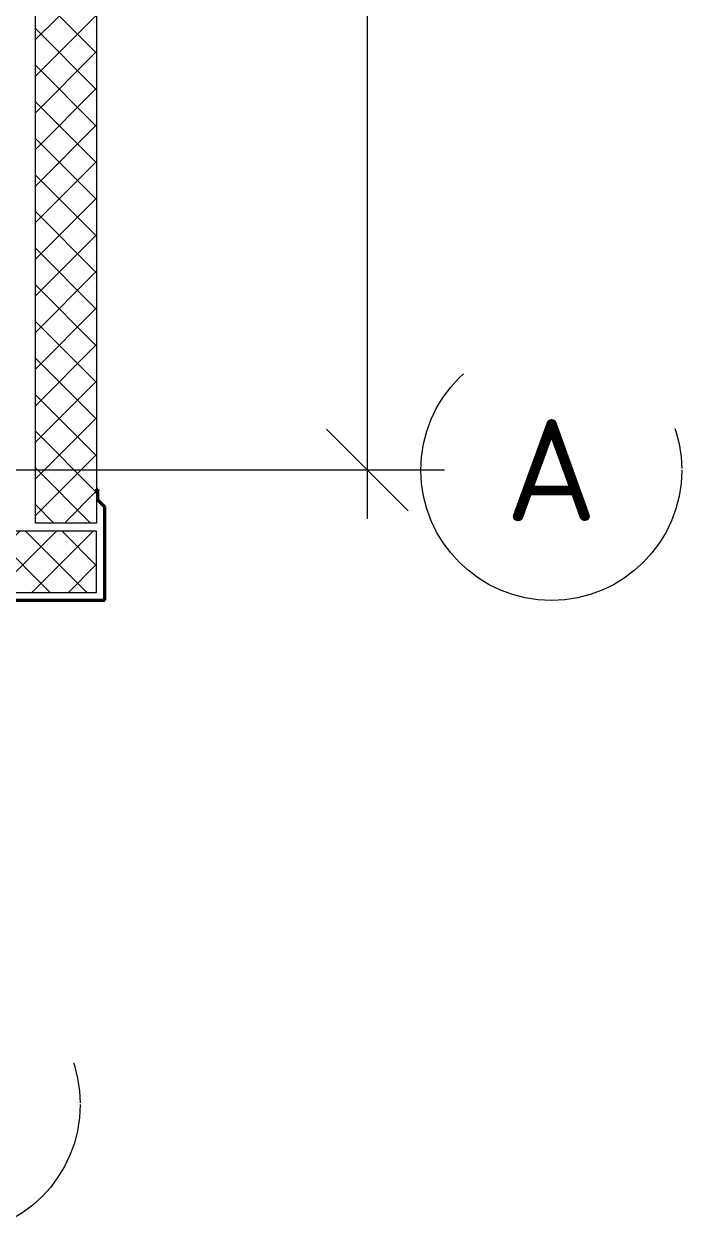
# Model space of a CAD drawing. Header units: metres. Extents: x -2111 to 158, y 19 to 1277.
# Drawn here: x 70.858 to 72.47, y 19.461 to 22.43 of the extents above; entities that cross this region are included whole.
import ezdxf
from ezdxf.enums import TextEntityAlignment as Align

# ---------------------------------------------------------------- set-up
doc = ezdxf.new("R2010")
doc.units = ezdxf.units.M
doc.header["$PDMODE"] = 35
doc.header["$PDSIZE"] = 0.03
doc.linetypes.add('Xref_level ST-8$0$DASHDOT', pattern=[25.4, 12.7, -6.35, 0, -6.35])
doc.layers.get('Defpoints').update_dxf_attribs({"color": 4})
for name, color, linetype, lineweight in [('S-WALL-PATT', 7, 'Continuous', 0), ('Выноски', 7, 'Continuous', 15), ('Обобщенные модели', 7, 'Continuous', 18), ('Оси', 250, 'Xref_level ST-8$0$DASHDOT', 5), ('Привязки', 7, 'Continuous', 9)]:
    doc.layers.add(name, color=color, linetype=linetype, lineweight=lineweight)
doc.styles.add('Норм 2.5', font='isocpeur.ttf', dxfattribs={"height": 2.5})
doc.dimstyles.new('Норм Оси', dxfattribs={"dimtxt": 2.5, "dimasz": 2, "dimexe": 1, "dimexo": 0.6267, "dimgap": 0.81, "dimtad": 1, "dimdec": 0, "dimlfac": 1000, "dimrnd": 10, "dimzin": 0, "dimtxsty": 'Норм 2.5', "dimblk": 'OBLIQUE', "dimcen": 0.9, "dimdle": 1.2, "dimclrd": 256, "dimclrt": 256, "dimadec": 3, "dimazin": 0, "dimtfac": 1, "dimtdec": 0, "dimtofl": 0, "dimtmove": 0, "dimatfit": 3, "dimfxl": 1, "dimtfill": 1, "dimtolj": 1, "dimtzin": 0, "dimlwd": -1, "dimlwe": -1, "dimarcsym": 0})
pattern_1 = [(45, (0, 0), (-44.90128060534577, 44.90128060534577), []), (135, (0, 0), (-44.90128060534577, -44.90128060534576), [])]

# ---------------------------------------------------------------- blocks, each defined once
blk = doc.blocks.new('*U33')
at = {"layer": 'S-WALL-PATT', "lineweight": 0, "true_color": 0x636466}
h = blk.add_hatch(dxfattribs=at)
h.set_pattern_fill('ANSI37', color=251, scale=20)
h.set_pattern_definition(pattern_1)
h.paths.add_polyline_path([(-150, 0), (1.4210854715202e-14, 0), (-1.4210854715202e-14, 1154.999999999999), (-150, 1154.999999999999)])
at = {"color": 0}
blk.add_lwpolyline([(-150, 0), (0, 0), (0, 1154.999999999999), (-150, 1154.999999999999)], close=True, dxfattribs=at)
blk = doc.blocks.new('*U32')
at = {"layer": 'S-WALL-PATT', "lineweight": 0, "true_color": 0x636466}
h = blk.add_hatch(dxfattribs=at)
h.set_pattern_fill('ANSI37', color=251, scale=20)
h.set_pattern_definition(pattern_1)
h.paths.add_polyline_path([(-150, 0), (-1.4210854715202e-14, 0), (-1.4210854715202e-14, 6120), (-150, 6120)])
at = {"color": 0}
blk.add_lwpolyline([(-150, 0), (0, 0), (0, 6120), (-150, 6120)], close=True, dxfattribs=at)
blk = doc.blocks.new('190_ФЭ_Стена_Стык угловой внешний фигурный - ФЭ-У1_230х230-1307890-_О__L1_0_000_')
at = {"layer": 'Обобщенные модели', "lineweight": 9}
h = blk.add_hatch(dxfattribs=at)
h.set_pattern_fill('FP_6', color=256, style=0, pattern_type=2)
h.set_pattern_definition([(45, (0, 0), (-106.0660171779821, 106.0660171779821), [])])
h.paths.add_polyline_path([(-231.2335241628594, -295.0003139582585), (-64.99999999984973, -295.0003139582544), (-47.99999999984923, -278.000313958254), (-48.41421356222264, -277.0003139582586), (-65.41421356222098, -294.0003139582547), (-293.9999999998496, -294.0003139582586), (-293.9999999998493, -65.41452752063105), (-276.9999999998488, -48.41452752063062), (-277.9999999998486, -48.00031395826261), (-294.999999999849, -65.00031395825872), (-294.9999999998494, -295.0003139582584)], flags=0)
h.paths.add_polyline_path([(-22.9999999998495, -276.0003139582545), (-21.99999999984972, -275.0003139582547), (-31.99999999984853, -276.0003139582545)], flags=0)
h.paths.add_polyline_path([(-275.999999999849, -32.00031395825759), (-274.9999999998492, -32.00031395825759), (-275.999999999849, -23.00031395825964)], flags=0)
at = {"layer": 'Обобщенные модели', "lineweight": 40}
for p, q in [((-274.9999999998474, -22.00031395825124), (-277.9999999998474, -22.00031395825123)), ((-277.9999999998474, -22.00031395825123), (-277.9999999998473, -48.00031395825026)), ((-276.9999999998474, -48.41452752062338), (-276.9999999998474, -23.00031395825087)), ((-276.9999999998474, -23.00031395825087), (-275.9999999998474, -23.00031395825087)), ((-275.9999999998474, -23.00031395825087), (-275.9999999998474, -32.00031395825109)), ((-274.9999999998474, -32.00031395825109), (-274.9999999998474, -22.00031395825124)), ((-277.9999999998473, -48.00031395825026), (-294.9999999998471, -65.00031395825012)), ((-293.9999999998472, -65.41452752062324), (-276.9999999998474, -48.41452752062338)), ((-275.9999999998474, -32.00031395825109), (-274.9999999998474, -32.00031395825109)), ((-294.9999999998471, -65.00031395825012), (-294.9999999998471, -295.0003139582497)), ((-293.9999999998471, -294.0003139582497), (-293.9999999998472, -65.41452752062324)), ((-294.9999999998471, -295.0003139582497), (-64.99999999984817, -295.0003139582497)), ((-65.41421356221973, -294.0003139582496), (-293.9999999998471, -294.0003139582497)), ((-48.41421356222038, -277.00031395825), (-65.41421356221973, -294.0003139582496)), ((-64.99999999984817, -295.0003139582497), (-47.9999999998473, -278.00031395825)), ((-22.99999999984727, -277.00031395825), (-48.41421356222038, -277.00031395825)), ((-47.9999999998473, -278.00031395825), (-21.99999999984746, -278.00031395825)), ((-21.99999999984746, -275.0003139582502), (-31.99999999984728, -275.0003139582502)), ((-31.99999999984728, -275.0003139582502), (-31.99999999984728, -276.0003139582502)), ((-31.99999999984728, -276.0003139582502), (-22.99999999984727, -276.0003139582502)), ((-22.99999999984727, -276.0003139582502), (-22.99999999984727, -277.00031395825)), ((-21.99999999984746, -278.00031395825), (-21.99999999984746, -275.0003139582502))]:
    blk.add_line(p, q, dxfattribs=at)
blk = doc.blocks.new('axis_name')
at = {"lineweight": 9}
blk.add_circle((0, 0), 3.197834297075078, dxfattribs=at)
at = {"style": 'Норм 2.5'}
blk.add_attdef('AXIS_NAME', text='', height=2.5, dxfattribs=at).set_placement((0, 0), align=Align.MIDDLE_CENTER)
blk = doc.blocks.new('_Oblique')
at = {"color": 0, "linetype": 'ByBlock', "lineweight": -2}
blk.add_line((-0.5, -0.5), (0.5, 0.5), dxfattribs=at)
blk = doc.blocks.new('*D195')
at = {"layer": 'Defpoints', "color": 0}
for p in [(71.77550207201065, 27.33646920132676), (71.69899121423549, 21.33646920132675), (71.77550207201064, 21.33646920132675)]:
    blk.add_point(p, dxfattribs=at)
at = {"layer": 'Привязки'}
blk.add_line((71.69899121423549, 27.45646920132677), (71.69899121423549, 21.21646920132675), dxfattribs=at)
at = {"layer": 'Привязки', "color": 0}
for p, q in [((71.71283207201066, 27.33646920132676), (71.5989912142355, 27.33646920132676)), ((71.71283207201064, 21.33646920132675), (71.5989912142355, 21.33646920132675))]:
    blk.add_line(p, q, dxfattribs=at)
at = {"layer": 'Привязки', "xscale": 0.2, "yscale": 0.2, "zscale": 0.2}
for p, rotation in [((71.69899121423549, 27.33646920132676), 90), ((71.69899121423549, 21.33646920132675), 270)]:
    blk.add_blockref('_Oblique', p, dxfattribs=dict(at, rotation=rotation))
at = {"layer": 'Привязки', "insert": (71.49299121423547, 24.33646920132673), "char_height": 0.25, "attachment_point": 5, "rotation": 90, "style": 'Норм 2.5', "bg_fill": 3, "box_fill_scale": 1.1, "bg_fill_color": 256, "bg_fill_true_color": 13158600, "bg_fill_transparency": 0}
blk.add_mtext('\\A1;6000', dxfattribs=at)

msp = doc.modelspace()

# ---------------------------------------------------------------- linework, layer by layer
at = {"layer": 'Оси'}
msp.add_line((71.88813894067474, 21.33646920132674), (48.74342079341477, 21.33646920132674), dxfattribs=at)

# ---------------------------------------------------------------- block references
at = {"layer": 'Выноски', "yscale": 0.001, "zscale": 0.001}
for name, p, xscale, rotation in [('*U32', (71.03563292777653, 27.32646920132674), -0.001, 180), ('*U33', (71.03563292777653, 21.18646920132687), 0.001, 90)]:
    msp.add_blockref(name, p, dxfattribs=dict(at, xscale=xscale, rotation=rotation))
at = {"layer": 'Обобщенные модели', "xscale": -0.001, "yscale": 0.001, "zscale": 0.001}
msp.add_blockref('190_ФЭ_Стена_Стык угловой внешний фигурный - ФЭ-У1_230х230-1307890-_О__L1_0_000_', (70.76056158416759, 21.31154054493504), dxfattribs=at)
at = {"layer": 'Оси', "xscale": 0.1, "yscale": 0.1, "zscale": 0.1}
for p, values in [((72.1503613530349, 21.33646920132765), {'AXIS_NAME': 'А'}), ((70.67563292777595, 19.78051666706074), {'AXIS_NAME': '10'})]:
    msp.add_blockref('axis_name', p, dxfattribs=at).add_auto_attribs(values)

# ---------------------------------------------------------------- next in the draw order: dimensions: what is measured, and where the dimension line sits
at = {"layer": 'Привязки'}
dim = msp.add_linear_dim(base=(71.69899121423549, 21.33646920132675), p1=(71.77550207201062, 27.33646920132675), p2=(71.77550207201061, 21.33646920132674), angle=90, dimstyle='Норм Оси', dxfattribs=at)
dim.commit()
dim.dimension.update_dxf_attribs({"geometry": '*D195', "text_midpoint": (71.49299121423547, 24.33646920132673)})

doc.saveas('drawing.dxf')
